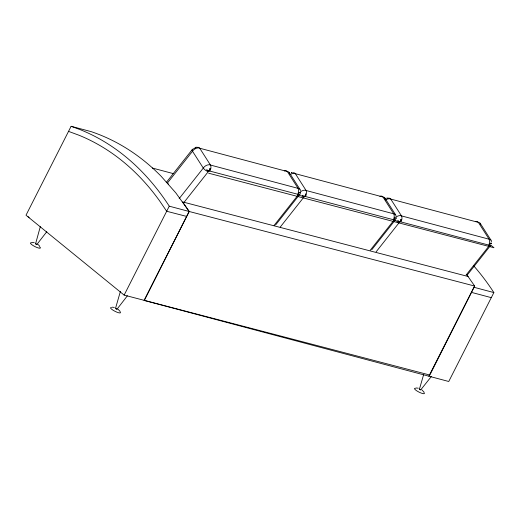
<?xml version="1.0" encoding="UTF-8"?>
<svg xmlns="http://www.w3.org/2000/svg" width="520" height="520" viewBox="0 0 520 520"><rect width="100%" height="100%" fill="white"/><g stroke="black" fill="none" stroke-linecap="round" stroke-linejoin="round"><path stroke-width="0.78" d="M300.404 192.966L300.482 192.458L300.242 193.427M395.863 218.881L396.11 217.906M491.498 243.295L491.413 243.796L491.491 243.347M396.026 218.413L396.097 217.958M46.807 231.66L36.894 244.472L35.548 243.932L40.313 226.609M127.394 295.783L116.994 309.225L115.791 308.789L115.492 308.458L120.419 291.363M431.321 376.538L420.641 389.981L419.419 389.214L423.69 374.4M144.313 300.469L189.098 211.633M474.682 286.065L429.825 375.05L124.15 295.1L26 215.215L71.11 126.295L91.026 131.593A346.333 237.926 -75.1 0 1 161.077 176.208L175.799 192.855L189.176 211.484L474.682 286.065L466.785 274.697M124.15 295.1L169.26 206.18A346.333 237.926 -75.1 0 0 80.678 129.831L71.11 126.295M144.066 300.404L189.176 211.484L182.663 201.929L468.163 276.51M428.838 376.194L474.578 286.033M473.811 265.961A346.333 237.926 -75.1 0 1 493.863 292.572L448.754 381.491L144.423 300.495M298.668 193.745L298.149 194.558M184.093 202.286L208.247 171.685C209.553 170.995 206.98 170.463 208.54 171.041A0.871 0.539 -32.6 0 1 209.274 170.722C210.392 169.162 208.468 171.125 209.761 171.047L297.687 194.253A5.011 3.38 -77.2 0 0 298.2 188.519L287.248 171.399A5.011 3.38 -77.2 0 0 284.258 170.924M280.221 227.097L303.875 197.132C305.175 196.45 302.601 195.917 304.168 196.489A0.871 0.539 -32.6 0 1 304.902 196.177C306.014 194.61 304.089 196.573 305.383 196.495L393.315 219.7A5.011 3.38 -77.2 0 0 393.822 213.974L382.87 196.846A5.011 3.38 -77.2 0 0 379.886 196.372M376.11 251.849L399.262 222.521C400.562 221.832 397.995 221.299 399.555 221.871A0.871 0.539 -32.6 0 1 400.29 221.559C401.401 219.993 399.477 221.956 400.771 221.884L488.703 245.083A5.011 3.38 -77.2 0 0 489.209 239.356L478.263 222.235A5.011 3.38 -77.2 0 0 475.807 221.553M298.668 193.739L298.285 194.415A0.871 0.539 -32.6 0 1 298.356 194.916L298.838 194.909L297.733 195.5L274.079 225.466M490.626 243.406L489.873 244.361M209.761 171.047L209.879 170.879A5.011 3.503 -72.9 0 0 210.574 165.204L199.622 148.077A5.011 3.503 -72.9 0 0 197.08 147.368M305.383 196.495L305.507 196.326A5.011 3.503 -72.9 0 0 306.195 190.651L295.25 173.531A5.011 3.503 -72.9 0 0 292.702 172.822M400.771 221.884L400.894 221.715A5.011 3.503 -72.9 0 0 401.59 216.034L390.637 198.913A5.011 3.503 -72.9 0 0 387.53 198.406M166.276 182.488L192.283 149.539M167.388 183.072L193.401 150.144A5.011 3.081 -32.6 0 1 198.633 147.934L288.425 171.834A5.011 3.081 -32.6 0 1 289.543 173.869M179.16 198.633L204.165 166.972A5.011 3.081 -32.6 0 1 209.397 164.769L299.189 188.662A5.011 3.081 -32.6 0 1 300.313 190.703M275.626 224.952L299.13 195.175M370.207 250.276L393.361 220.948L394.466 220.357L393.978 220.363A0.871 0.539 -32.6 0 0 393.906 219.863C394.674 218.153 393.978 220.636 393.204 219.869M371.748 249.769L394.758 220.623M466.102 275.022L488.748 246.337L489.853 245.745L489.365 245.752A0.871 0.539 -32.6 0 0 489.294 245.252C490.061 243.542 489.365 246.019 488.592 245.258M467.135 275.158L490.146 246.012M193.667 148.428L194.136 148.441M194.948 148.148L195.364 147.706L194.87 148.135M35.386 243.705L36.224 243.932M419.419 389.214L420.446 389.545M31.896 242.457L34.248 242.684M415.928 387.966L418.281 388.193M112.288 307.183L114.348 307.437M297.577 194.422L298.136 194.552A0.657 0.403 -32.6 0 1 298.142 195.013M297.733 195.5L297.875 195.533A5.011 1.827 39.6 0 0 299.228 194.889M393.361 220.948L393.497 220.981A5.011 1.827 39.6 0 0 394.849 220.337M488.748 246.337L488.885 246.369A5.011 1.827 39.6 0 0 490.237 245.375M208.598 173.192L494 247.748L490.88 245.213M167.921 183.573L168.597 184.275M152.386 168.044L173.556 173.68M169.26 206.18L189.176 211.484M473.947 287.267L493.863 292.572M186.667 216.424L166.686 211.263L159.627 200.909A340.659 234.026 -75.1 0 0 78.904 135.207L68.536 131.372M471.497 292.383L491.29 297.648M399.262 222.521L399.094 222.475A5.011 2.054 36.9 0 1 394.843 219.603M303.875 197.132L303.706 197.087A5.011 2.054 36.9 0 1 299.455 194.214M208.247 171.685L208.084 171.639A5.011 2.054 36.9 0 1 203.379 168.233L192.426 151.112A5.011 2.054 36.9 0 1 193.18 149.058M116.129 308.588L116.994 309.225M421.882 389.896L423.995 392.074M37.856 244.394L39.377 245.7M36.589 244.14L36.894 244.472M117.956 309.147L120.068 311.317M480.188 223.294L490.951 240.13M384.8 197.906L395.564 214.74M289.172 172.458L299.936 189.293M39.325 246.532A5.551 1.19 26.9 0 1 38.857 248.099A5.551 1.19 26.9 0 1 32.13 244.907A5.551 1.19 26.9 0 1 31.428 242.788M120.094 311.903A5.551 1.19 26.9 0 1 114.966 311.298A5.551 1.19 26.9 0 1 111.527 307.541M424.028 392.659A5.551 1.19 26.9 0 1 418.893 392.054A5.551 1.19 26.9 0 1 415.454 388.297M29.139 217.769A5.727 1.228 26.9 0 1 28.477 217.145M28.262 216.879A5.727 1.228 26.9 0 1 28.132 216.645M480.538 224.185A5.011 3.081 -32.6 0 0 479.434 222.671L389.643 198.77A5.011 3.081 -32.6 0 0 385.593 200.011M395.74 217.302A5.011 3.081 -32.6 0 1 400.413 215.605L490.204 239.499A5.011 3.081 -32.6 0 1 491.231 242.093M489.086 245.362A0.657 0.403 -32.6 0 1 489.151 245.85M399.626 222.027A0.657 0.403 -32.6 0 1 400.309 221.734M208.618 171.191A0.657 0.403 -32.6 0 1 209.3 170.898M385.171 199.322A5.011 3.081 -32.6 0 0 384.046 197.281L294.255 173.388A5.011 3.081 -32.6 0 0 290.206 174.623M300.352 191.912A5.011 3.081 -32.6 0 1 305.026 190.216L394.81 214.117A5.011 3.081 -32.6 0 1 395.935 216.151M393.692 219.973A0.657 0.403 -32.6 0 1 393.763 220.467M304.239 196.638A0.657 0.403 -32.6 0 1 304.922 196.352M209.957 168.545L209.794 169.455L209.957 168.545M305.584 193.993L305.422 194.903L305.584 193.993M400.972 219.381L400.81 220.292L400.972 219.381M299.24 192.303L298.928 193.18L299.28 192.316M394.862 217.75L394.557 218.628L394.901 217.769M490.25 243.139L489.944 244.017L490.25 243.139M299.598 194.558L299.163 194.818L299.598 194.558M395.226 220.006L394.791 220.266L395.226 220.006M490.613 245.394L490.178 245.655L490.613 245.394M206.823 169.864L207.506 170.424L206.823 169.864M302.452 195.319L303.127 195.871L302.452 195.319M397.839 220.701L398.515 221.26L397.839 220.701M195.812 147.375L196.326 147.16L195.819 147.375M291.434 172.828L291.947 172.614L291.44 172.828M386.822 198.211L387.335 197.997L386.828 198.211"/></g></svg>
